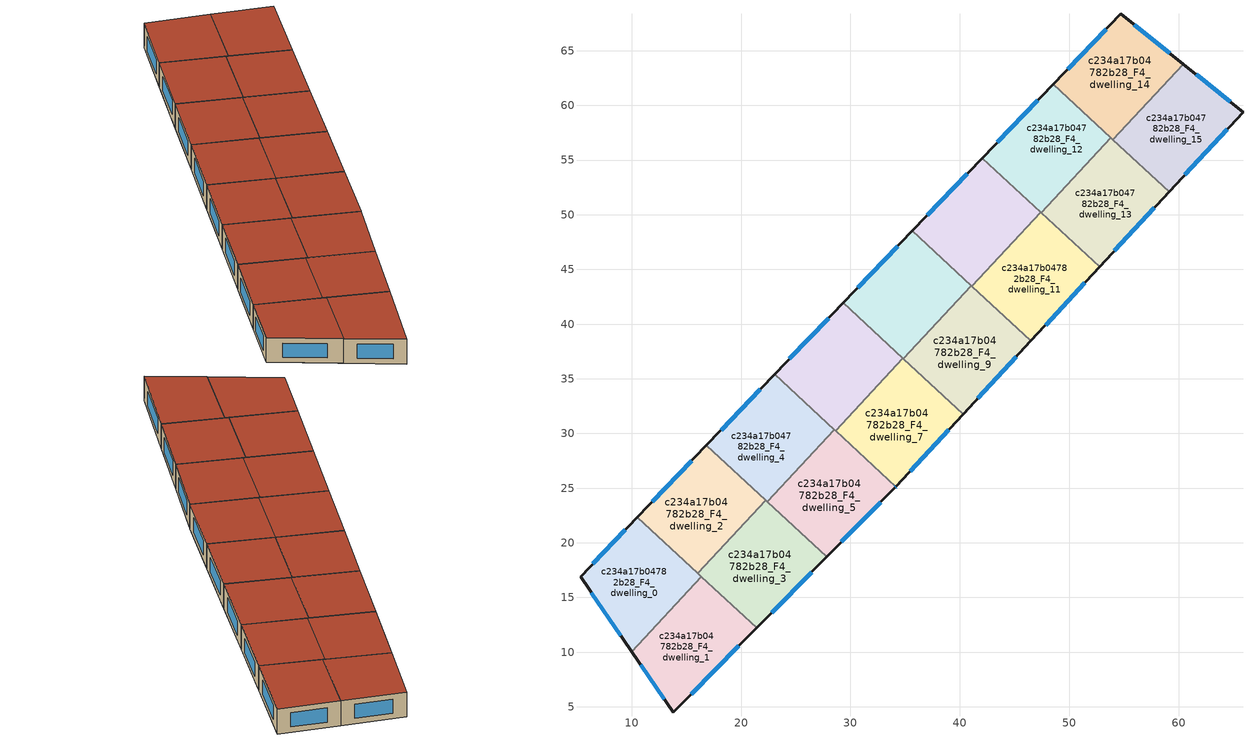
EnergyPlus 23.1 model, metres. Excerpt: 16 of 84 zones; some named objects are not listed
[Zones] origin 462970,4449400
c234a17b04782b28_F4_dwelling_0
 floor to c234a17b04782b28_F3_dwelling_0 (EU_floor_Construction): 15.93,16.45 10.01,10.05 9.64,10.59 15.58,16.78 z12
 floor to c234a17b04782b28_F3_dwelling_9 (EU_floor_Construction): 16.02,17.24 15.76,16.96 10.35,22.16 10.52,22.34 z12
 floor adiabatic (EU_floor_Construction): 16.02,17.24 16.37,16.92 15.93,16.45 15.58,16.78 9.64,10.59 5.31,16.92 10.35,22.16 15.76,16.96 z12
 wall outside (EU_wall_Construction): 10.52,22.34 5.31,16.92 10.01,10.05 z12:15
 wall to c234a17b04782b28_F4_dwelling_1 (EU_wall_Construction): 10.01,10.05 16.37,16.92 z12:15
 wall to c234a17b04782b28_F4_dwelling_2 (EU_wall_Construction): 16.05,17.21 10.52,22.34 z12:15
 wall to c234a17b04782b28_F4_dwelling_3 (EU_wall_Construction): 16.37,16.92 16.05,17.21 z12:15
 window (EU_Window_Construction): 6.32,15.45 9,11.52 / 9.41,21.18 6.43,18.08 z12.64:14.36
 roof outside (EU_roof_Construction): 10.01,10.05 16.37,16.92 10.52,22.34 5.31,16.92 z15
c234a17b04782b28_F4_dwelling_1
 floor to c234a17b04782b28_F3_dwelling_0 (EU_floor_Construction): 20.88,11.7 13.79,4.52 10.01,10.05 15.93,16.45 z12
 floor adiabatic (EU_floor_Construction): 21.42,12.24 20.88,11.7 15.93,16.45 16.37,16.92 z12
 wall outside (EU_wall_Construction): 10.01,10.05 13.79,4.52 21.42,12.24 z12:15
 wall to c234a17b04782b28_F4_dwelling_3 (EU_wall_Construction): 21.42,12.24 16.37,16.92 z12:15
 window (EU_Window_Construction): 10.82,8.87 12.98,5.71 / 15.42,6.17 19.78,10.59 z12.64:14.36
 roof outside (EU_roof_Construction): 13.79,4.52 21.42,12.24 16.37,16.92 10.01,10.05 z15
c234a17b04782b28_F4_dwelling_10
 floor to c234a17b04782b28_F3_dwelling_14 (EU_floor_Construction): 47.39,50.24 43.54,46.08 38.22,51.19 42.06,55.18 z12
 floor to c234a17b04782b28_F3_dwelling_13 (EU_floor_Construction): 43.54,46.08 41.11,43.47 35.66,48.52 38.22,51.19 z12
 wall outside (EU_wall_Construction): 42.06,55.18 35.66,48.52 z12:15
 wall to c234a17b04782b28_F4_dwelling_11 (EU_wall_Construction): 41.11,43.47 47.39,50.24 z12:15
 wall to c234a17b04782b28_F4_dwelling_12 (EU_wall_Construction): 47.39,50.24 42.06,55.18 z12:15
 wall to c234a17b04782b28_F4_dwelling_8 (EU_wall_Construction): 35.66,48.52 41.06,43.52 z12:15
 wall to c234a17b04782b28_F4_dwelling_9 (EU_wall_Construction): 41.06,43.52 41.11,43.47 z12:15
 window (EU_Window_Construction): 40.69,53.76 37.03,49.95 z12.64:14.36
 roof outside (EU_roof_Construction): 41.11,43.47 47.39,50.24 42.06,55.18 35.66,48.52 z15
c234a17b04782b28_F4_dwelling_11
 floor to c234a17b04782b28_F3_dwelling_5 (EU_floor_Construction): 52.43,44.86 46.51,38.46 41.16,43.42 47.28,49.8 z12
 floor to c234a17b04782b28_F3_dwelling_14 (EU_floor_Construction): 47.56,50.08 43.63,45.99 43.54,46.08 47.39,50.24 z12
 floor to c234a17b04782b28_F3_dwelling_6 (EU_floor_Construction): 52.78,45.24 52.43,44.86 47.28,49.8 47.56,50.08 z12
 floor to c234a17b04782b28_F3_dwelling_13 (EU_floor_Construction): 43.63,45.99 41.16,43.42 41.11,43.47 43.54,46.08 z12
 wall outside (EU_wall_Construction): 46.51,38.46 52.78,45.24 z12:15
 wall to c234a17b04782b28_F4_dwelling_9 (EU_wall_Construction): 41.11,43.47 46.51,38.46 z12:15
 wall to c234a17b04782b28_F4_dwelling_13 (EU_wall_Construction): 52.78,45.24 47.45,50.18 z12:15
 wall to c234a17b04782b28_F4_dwelling_12 (EU_wall_Construction): 47.45,50.18 47.39,50.24 z12:15
 window (EU_Window_Construction): 47.85,39.91 51.44,43.79 z12.64:14.36
 roof outside (EU_roof_Construction): 46.51,38.46 52.78,45.24 47.39,50.24 41.11,43.47 z15
c234a17b04782b28_F4_dwelling_12
 floor to c234a17b04782b28_F3_dwelling_14 (EU_floor_Construction): 49.07,51.93 47.45,50.18 42.06,55.18 43.79,56.99 z12
 floor adiabatic (EU_floor_Construction): 53.8,57.03 49.07,51.93 43.79,56.99 48.52,61.92 z12
 wall outside (EU_wall_Construction): 48.52,61.92 42.06,55.18 z12:15
 wall to c234a17b04782b28_F4_dwelling_13 (EU_wall_Construction): 47.45,50.18 53.8,57.03 z12:15
 wall to c234a17b04782b28_F4_dwelling_14 (EU_wall_Construction): 53.8,57.03 48.52,61.92 z12:15
 window (EU_Window_Construction): 47.14,60.48 43.44,56.63 z12.64:14.36
 roof outside (EU_roof_Construction): 47.45,50.18 53.8,57.03 48.52,61.92 42.06,55.18 z15
c234a17b04782b28_F4_dwelling_13
 floor to c234a17b04782b28_F3_dwelling_6 (EU_floor_Construction): 58.98,51.92 52.78,45.24 47.56,50.08 53.96,56.75 z12
 floor adiabatic (EU_floor_Construction): 54.02,56.82 49.21,51.8 49.07,51.93 53.8,57.03 z12; 59.13,52.08 58.98,51.92 53.96,56.75 54.02,56.82 z12
 floor to c234a17b04782b28_F3_dwelling_14 (EU_floor_Construction): 49.21,51.8 47.56,50.08 47.45,50.18 49.07,51.93 z12
 wall outside (EU_wall_Construction): 52.78,45.24 59.13,52.08 z12:15
 wall to c234a17b04782b28_F4_dwelling_15 (EU_wall_Construction): 59.13,52.08 54,56.84 z12:15
 wall to c234a17b04782b28_F4_dwelling_14 (EU_wall_Construction): 54,56.84 53.8,57.03 z12:15
 window (EU_Window_Construction): 54.14,46.7 57.77,50.62 z12.64:14.36
 roof outside (EU_roof_Construction): 52.78,45.24 59.13,52.08 53.8,57.03 47.45,50.18 z15
c234a17b04782b28_F4_dwelling_14
 floor to c234a17b04782b28_F3_dwelling_16 (EU_floor_Construction): 60.43,63.78 54.74,57.64 49.37,62.8 54.71,68.37 z12
 floor to c234a17b04782b28_F3_dwelling_15 (EU_floor_Construction): 54.74,57.64 54,56.84 48.52,61.92 49.37,62.8 z12
 wall outside (EU_wall_Construction): 60.43,63.78 54.71,68.37 48.52,61.92 z12:15
 wall to c234a17b04782b28_F4_dwelling_15 (EU_wall_Construction): 54,56.84 60.43,63.78 z12:15
 window (EU_Window_Construction): 59.2,64.76 55.94,67.38 / 53.39,66.99 49.85,63.3 z12.64:14.36
 roof outside (EU_roof_Construction): 54,56.84 60.43,63.78 54.71,68.37 48.52,61.92 z15
c234a17b04782b28_F4_dwelling_15
 floor adiabatic (EU_floor_Construction): 65.9,59.39 59.13,52.08 54.02,56.82 60.59,63.65 z12
 floor to c234a17b04782b28_F3_dwelling_16 (EU_floor_Construction): 60.59,63.65 54.78,57.61 54.74,57.64 60.43,63.78 z12
 floor to c234a17b04782b28_F3_dwelling_15 (EU_floor_Construction): 54.78,57.61 54.02,56.82 54,56.84 54.74,57.64 z12
 wall outside (EU_wall_Construction): 59.13,52.08 65.9,59.39 60.43,63.78 z12:15
 window (EU_Window_Construction): 64.73,60.33 61.6,62.84 / 60.58,53.65 64.45,57.82 z12.64:14.36
 roof outside (EU_roof_Construction): 59.13,52.08 65.9,59.39 60.43,63.78 54,56.84 z15
c234a17b04782b28_F4_dwelling_2
 floor to c234a17b04782b28_F3_dwelling_9 (EU_floor_Construction): 21.26,22.83 17.6,18.88 16.02,17.24 10.52,22.34 15.92,27.96 z12
 floor to c234a17b04782b28_F3_dwelling_10 (EU_floor_Construction): 22.24,23.89 21.26,22.83 15.92,27.96 16.83,28.91 z12
 floor adiabatic (EU_floor_Construction): 17.6,18.88 16.05,17.21 16.02,17.24 z12
 wall outside (EU_wall_Construction): 16.83,28.91 10.52,22.34 z12:15
 wall to c234a17b04782b28_F4_dwelling_3 (EU_wall_Construction): 16.05,17.21 22.24,23.89 z12:15
 wall to c234a17b04782b28_F4_dwelling_4 (EU_wall_Construction): 22.24,23.89 16.83,28.91 z12:15
 window (EU_Window_Construction): 15.48,27.5 11.87,23.75 z12.64:14.36
 roof outside (EU_roof_Construction): 16.05,17.21 22.24,23.89 16.83,28.91 10.52,22.34 z15
c234a17b04782b28_F4_dwelling_3
 floor to c234a17b04782b28_F3_dwelling_9 (EU_floor_Construction): 21.33,22.77 17.6,18.88 21.26,22.83 z12
 floor to c234a17b04782b28_F3_dwelling_10 (EU_floor_Construction): 22.33,23.81 21.33,22.77 21.26,22.83 22.24,23.89 z12
 floor to c234a17b04782b28_F3_dwelling_2 (EU_floor_Construction): 27.82,18.72 27.32,18.21 21.93,23.39 22.33,23.81 z12
 floor adiabatic (EU_floor_Construction): 27.32,18.21 21.42,12.24 16.05,17.21 17.6,18.88 21.93,23.39 z12
 wall outside (EU_wall_Construction): 21.42,12.24 27.82,18.72 z12:15
 wall to c234a17b04782b28_F4_dwelling_5 (EU_wall_Construction): 27.82,18.72 22.4,23.74 z12:15
 wall to c234a17b04782b28_F4_dwelling_4 (EU_wall_Construction): 22.4,23.74 22.24,23.89 z12:15
 window (EU_Window_Construction): 22.79,13.63 26.45,17.33 z12.64:14.36
 roof outside (EU_roof_Construction): 21.42,12.24 27.82,18.72 22.24,23.89 16.05,17.21 z15
c234a17b04782b28_F4_dwelling_4
 floor to c234a17b04782b28_F3_dwelling_10 (EU_floor_Construction): 26.9,28.58 26.5,28.15 22.33,23.81 16.83,28.91 21.5,33.77 z12
 floor to c234a17b04782b28_F3_dwelling_2 (EU_floor_Construction): 26.49,28.14 22.41,23.74 22.33,23.81 z12
 floor adiabatic (EU_floor_Construction): 28.54,30.35 26.9,28.58 21.5,33.77 23.08,35.42 z12
 wall outside (EU_wall_Construction): 23.08,35.42 16.83,28.91 z12:15
 wall to c234a17b04782b28_F4_dwelling_5 (EU_wall_Construction): 22.41,23.74 28.54,30.35 z12:15
 wall to c234a17b04782b28_F4_dwelling_6 (EU_wall_Construction): 28.54,30.35 23.08,35.42 z12:15
 window (EU_Window_Construction): 21.74,34.02 18.17,30.3 z12.64:14.36
 roof outside (EU_roof_Construction): 22.41,23.74 28.54,30.35 23.08,35.42 16.83,28.91 z15
c234a17b04782b28_F4_dwelling_5
 floor to c234a17b04782b28_F3_dwelling_2 (EU_floor_Construction): 33.65,24.62 27.82,18.72 22.41,23.74 26.49,28.14 28.17,29.89 z12
 floor to c234a17b04782b28_F3_dwelling_3 (EU_floor_Construction): 34.16,25.14 34.11,25.08 33.65,24.62 28.17,29.89 28.58,30.32 z12
 floor adiabatic (EU_floor_Construction): 28.58,30.32 26.91,28.58 26.9,28.58 28.54,30.35 z12
 wall outside (EU_wall_Construction): 27.82,18.72 34.11,25.08 34.16,25.14 z12:15
 wall to c234a17b04782b28_F4_dwelling_7 (EU_wall_Construction): 34.16,25.14 28.65,30.25 z12:15
 wall to c234a17b04782b28_F4_dwelling_6 (EU_wall_Construction): 28.65,30.25 28.54,30.35 z12:15
 window (EU_Window_Construction): 29.17,20.08 32.76,23.72 / 34.12,25.09 34.15,25.13 z12.64:14.36
 roof outside (EU_roof_Construction): 27.82,18.72 34.11,25.08 34.16,25.14 28.54,30.35 22.41,23.74 z15
c234a17b04782b28_F4_dwelling_6
 floor to c234a17b04782b28_F3_dwelling_11 (EU_floor_Construction): 32.48,34.38 32.35,34.25 28.58,30.32 23.08,35.42 27.07,39.58 z12
 floor to c234a17b04782b28_F3_dwelling_12 (EU_floor_Construction): 34.79,36.88 32.48,34.38 27.07,39.58 29.34,41.93 z12
 floor to c234a17b04782b28_F3_dwelling_3 (EU_floor_Construction): 32.34,34.23 28.65,30.25 28.58,30.32 z12
 wall outside (EU_wall_Construction): 29.34,41.93 23.08,35.42 z12:15
 wall to c234a17b04782b28_F4_dwelling_7 (EU_wall_Construction): 28.65,30.25 34.79,36.88 z12:15
 wall to c234a17b04782b28_F4_dwelling_8 (EU_wall_Construction): 34.79,36.88 29.34,41.93 z12:15
 window (EU_Window_Construction): 27.99,40.54 24.42,36.81 z12.64:14.36
 roof outside (EU_roof_Construction): 28.65,30.25 34.79,36.88 29.34,41.93 23.08,35.42 z15
c234a17b04782b28_F4_dwelling_7
 floor to c234a17b04782b28_F3_dwelling_3 (EU_floor_Construction): 39.79,31.21 34.16,25.14 28.65,30.25 32.34,34.23 34.4,36.38 z12
 floor to c234a17b04782b28_F3_dwelling_4 (EU_floor_Construction): 40.3,31.76 39.79,31.21 34.4,36.38 34.84,36.83 34.85,36.82 z12
 floor to c234a17b04782b28_F3_dwelling_12 (EU_floor_Construction): 34.84,36.83 32.48,34.38 34.79,36.88 z12
 wall outside (EU_wall_Construction): 34.16,25.14 40.3,31.76 z12:15
 wall to c234a17b04782b28_F4_dwelling_9 (EU_wall_Construction): 40.3,31.76 34.85,36.82 z12:15
 wall to c234a17b04782b28_F4_dwelling_8 (EU_wall_Construction): 34.85,36.82 34.79,36.88 z12:15
 window (EU_Window_Construction): 35.48,26.56 38.99,30.35 z12.64:14.36
 roof outside (EU_roof_Construction): 34.16,25.14 40.3,31.76 34.79,36.88 28.65,30.25 z15
c234a17b04782b28_F4_dwelling_8
 floor to c234a17b04782b28_F3_dwelling_12 (EU_floor_Construction): 38.01,40.23 35.44,37.47 34.84,36.83 29.34,41.93 32.65,45.38 z12
 floor to c234a17b04782b28_F3_dwelling_13 (EU_floor_Construction): 41.06,43.52 38.01,40.23 32.65,45.38 35.66,48.52 z12
 wall outside (EU_wall_Construction): 35.66,48.52 29.34,41.93 z12:15
 wall to c234a17b04782b28_F4_dwelling_9 (EU_wall_Construction): 34.85,36.82 41.06,43.52 z12:15
 window (EU_Window_Construction): 34.31,47.11 30.69,43.35 z12.64:14.36
 roof outside (EU_roof_Construction): 34.85,36.82 41.06,43.52 35.66,48.52 29.34,41.93 z15
c234a17b04782b28_F4_dwelling_9
 floor to c234a17b04782b28_F3_dwelling_13 (EU_floor_Construction): 41.16,43.42 38.06,40.19 38.01,40.23 41.06,43.52 z12
 floor to c234a17b04782b28_F3_dwelling_4 (EU_floor_Construction): 46.04,37.96 40.3,31.76 34.85,36.82 35.43,37.45 40.77,43.01 z12
 floor to c234a17b04782b28_F3_dwelling_5 (EU_floor_Construction): 46.51,38.46 46.04,37.96 40.77,43.01 41.16,43.42 z12
 floor to c234a17b04782b28_F3_dwelling_12 (EU_floor_Construction): 38.06,40.19 35.44,37.47 38.01,40.23 z12
 wall outside (EU_wall_Construction): 40.3,31.76 46.51,38.46 z12:15
 window (EU_Window_Construction): 41.63,33.2 45.18,37.03 z12.64:14.36
 roof outside (EU_roof_Construction): 40.3,31.76 46.51,38.46 41.06,43.52 34.85,36.82 z15
[Building]
EU S2 Campaign: North Axis=0; Terrain=City; Solar Distribution=FullExterior
[Site:Location]
Yerevan-Zvartnots.Intl.AP: Latitude=40.15; Longitude=44.383; Time Zone=4; Elevation=854
[SizingPeriod:WeatherFileDays]
AnnualSizingPeriod: Begin Month=1; Begin Day of Month=1; End Month=12; End Day of Month=31; Day of Week for Start Day=Monday; Use Weather File Daylight Saving Period=No; Use Weather File Rain and Snow Indicators=No
[MATERIAL]
EU_InternalMass_Material: Roughness=MediumRough; Thickness=0.1; Conductivity=1; Density=1800; Specific Heat=900; Thermal Absorptance=0.9; Solar Absorptance=0.7; Visible Absorptance=0.7
[MATERIAL:NOMASS] Roughness=MediumRough; Thermal Absorptance=0.9; Solar Absorptance=0.7; Visible Absorptance=0.7
Name | Thermal Resistance
EU_wall_NoMass | 1.05043
EU_roof_NoMass | 1.45357
EU_floor_NoMass | 0.478065
[WINDOWMATERIAL:SIMPLEGLAZINGSYSTEM]
EU_Window_SimpleGlazing: UFactor=2.5566; Solar Heat Gain Coefficient=0.75; Visible Transmittance=0.75
[CONSTRUCTION]
EU_wall_Construction: EU_wall_NoMass
EU_roof_Construction: EU_roof_NoMass
EU_floor_Construction: EU_floor_NoMass
EU_Window_Construction: EU_Window_SimpleGlazing
EU_InternalMass_Construction: EU_InternalMass_Material
[ZONE] Type=1; Multiplier=1; Ceiling Height=autocalculate; Floor Area=autocalculate; Part of Total Floor Area=Yes
Name | Volume
c234a17b04782b28_F4_dwelling_0 | 203.765
c234a17b04782b28_F4_dwelling_1 | 203.773
c234a17b04782b28_F4_dwelling_10 | 203.754
c234a17b04782b28_F4_dwelling_11 | 203.78
c234a17b04782b28_F4_dwelling_12 | 203.747
c234a17b04782b28_F4_dwelling_13 | 203.758
c234a17b04782b28_F4_dwelling_14 | 203.761
c234a17b04782b28_F4_dwelling_15 | 203.736
c234a17b04782b28_F4_dwelling_2 | 203.767
c234a17b04782b28_F4_dwelling_3 | 203.738
c234a17b04782b28_F4_dwelling_4 | 203.77
c234a17b04782b28_F4_dwelling_5 | 203.748
c234a17b04782b28_F4_dwelling_6 | 203.726
c234a17b04782b28_F4_dwelling_7 | 203.769
c234a17b04782b28_F4_dwelling_8 | 203.753
c234a17b04782b28_F4_dwelling_9 | 203.76
[INTERNALMASS] Construction=EU_InternalMass_Construction
Name | Zone or ZoneList | Surface Area
c234a17b04782b28_F4_dwelling_0_EU_InternalMass | c234a17b04782b28_F4_dwelling_0 | 67.9197
c234a17b04782b28_F4_dwelling_1_EU_InternalMass | c234a17b04782b28_F4_dwelling_1 | 67.9204
c234a17b04782b28_F4_dwelling_2_EU_InternalMass | c234a17b04782b28_F4_dwelling_2 | 67.9197
c234a17b04782b28_F4_dwelling_3_EU_InternalMass | c234a17b04782b28_F4_dwelling_3 | 67.9128
c234a17b04782b28_F4_dwelling_4_EU_InternalMass | c234a17b04782b28_F4_dwelling_4 | 67.9243
c234a17b04782b28_F4_dwelling_5_EU_InternalMass | c234a17b04782b28_F4_dwelling_5 | 67.9172
c234a17b04782b28_F4_dwelling_6_EU_InternalMass | c234a17b04782b28_F4_dwelling_6 | 67.9097
c234a17b04782b28_F4_dwelling_7_EU_InternalMass | c234a17b04782b28_F4_dwelling_7 | 67.9242
c234a17b04782b28_F4_dwelling_8_EU_InternalMass | c234a17b04782b28_F4_dwelling_8 | 67.9172
c234a17b04782b28_F4_dwelling_9_EU_InternalMass | c234a17b04782b28_F4_dwelling_9 | 67.9212
c234a17b04782b28_F4_dwelling_10_EU_InternalMass | c234a17b04782b28_F4_dwelling_10 | 67.9175
c234a17b04782b28_F4_dwelling_11_EU_InternalMass | c234a17b04782b28_F4_dwelling_11 | 67.926
c234a17b04782b28_F4_dwelling_12_EU_InternalMass | c234a17b04782b28_F4_dwelling_12 | 67.9137
c234a17b04782b28_F4_dwelling_13_EU_InternalMass | c234a17b04782b28_F4_dwelling_13 | 67.9215
c234a17b04782b28_F4_dwelling_14_EU_InternalMass | c234a17b04782b28_F4_dwelling_14 | 67.9221
c234a17b04782b28_F4_dwelling_15_EU_InternalMass | c234a17b04782b28_F4_dwelling_15 | 67.9138
[OTHEREQUIPMENT] Fuel Type=Electricity; Design Level Calculation Method=Watts/Area; Power per Zone Floor Area=1; Fraction Latent=0; Fraction Radiant=0; Fraction Lost=0; Carbon Dioxide Generation Rate=0; EndUse Subcategory=EU_Step8_InternalGains
Name | Zone or ZoneList or Space or SpaceList | Schedule
EU_Step8_InternalGain_c234a17b04782b28_F4_dwelling_0_f000 | c234a17b04782b28_F4_dwelling_0 | EU_Step8_GainSchedule_c234a17b04782b28_F4_dwelling_0_f000
EU_Step8_InternalGain_c234a17b04782b28_F4_dwelling_1_f000 | c234a17b04782b28_F4_dwelling_1 | EU_Step8_GainSchedule_c234a17b04782b28_F4_dwelling_1_f000
EU_Step8_InternalGain_c234a17b04782b28_F4_dwelling_2_f000 | c234a17b04782b28_F4_dwelling_2 | EU_Step8_GainSchedule_c234a17b04782b28_F4_dwelling_2_f000
EU_Step8_InternalGain_c234a17b04782b28_F4_dwelling_3_f000 | c234a17b04782b28_F4_dwelling_3 | EU_Step8_GainSchedule_c234a17b04782b28_F4_dwelling_3_f000
EU_Step8_InternalGain_c234a17b04782b28_F4_dwelling_4_f000 | c234a17b04782b28_F4_dwelling_4 | EU_Step8_GainSchedule_c234a17b04782b28_F4_dwelling_4_f000
EU_Step8_InternalGain_c234a17b04782b28_F4_dwelling_5_f000 | c234a17b04782b28_F4_dwelling_5 | EU_Step8_GainSchedule_c234a17b04782b28_F4_dwelling_5_f000
EU_Step8_InternalGain_c234a17b04782b28_F4_dwelling_6_f000 | c234a17b04782b28_F4_dwelling_6 | EU_Step8_GainSchedule_c234a17b04782b28_F4_dwelling_6_f000
EU_Step8_InternalGain_c234a17b04782b28_F4_dwelling_7_f000 | c234a17b04782b28_F4_dwelling_7 | EU_Step8_GainSchedule_c234a17b04782b28_F4_dwelling_7_f000
EU_Step8_InternalGain_c234a17b04782b28_F4_dwelling_8_f000 | c234a17b04782b28_F4_dwelling_8 | EU_Step8_GainSchedule_c234a17b04782b28_F4_dwelling_8_f000
EU_Step8_InternalGain_c234a17b04782b28_F4_dwelling_9_f000 | c234a17b04782b28_F4_dwelling_9 | EU_Step8_GainSchedule_c234a17b04782b28_F4_dwelling_9_f000
EU_Step8_InternalGain_c234a17b04782b28_F4_dwelling_10_f000 | c234a17b04782b28_F4_dwelling_10 | EU_Step8_GainSchedule_c234a17b04782b28_F4_dwelling_10_f000
EU_Step8_InternalGain_c234a17b04782b28_F4_dwelling_11_f000 | c234a17b04782b28_F4_dwelling_11 | EU_Step8_GainSchedule_c234a17b04782b28_F4_dwelling_11_f000
EU_Step8_InternalGain_c234a17b04782b28_F4_dwelling_12_f000 | c234a17b04782b28_F4_dwelling_12 | EU_Step8_GainSchedule_c234a17b04782b28_F4_dwelling_12_f000
EU_Step8_InternalGain_c234a17b04782b28_F4_dwelling_13_f000 | c234a17b04782b28_F4_dwelling_13 | EU_Step8_GainSchedule_c234a17b04782b28_F4_dwelling_13_f000
EU_Step8_InternalGain_c234a17b04782b28_F4_dwelling_14_f000 | c234a17b04782b28_F4_dwelling_14 | EU_Step8_GainSchedule_c234a17b04782b28_F4_dwelling_14_f000
EU_Step8_InternalGain_c234a17b04782b28_F4_dwelling_15_f000 | c234a17b04782b28_F4_dwelling_15 | EU_Step8_GainSchedule_c234a17b04782b28_F4_dwelling_15_f000
[ZONEVENTILATION:DESIGNFLOWRATE] Schedule=EU_AlwaysOn; Design Flow Rate Calculation Method=AirChanges/Hour; Air Changes per Hour=0.557805; Ventilation Type=Natural; Fan Pressure Rise=0; Fan Total Efficiency=1; Constant Term Coefficient=1; Temperature Term Coefficient=0; Velocity Term Coefficient=0; Velocity Squared Term Coefficient=0; Minimum Indoor Temperature=-100; Maximum Indoor Temperature=100; Delta Temperature=-100; Minimum Outdoor Temperature=-100; Maximum Outdoor Temperature=100; Maximum Wind Speed=40
Name | Zone or ZoneList or Space or SpaceList
EU_ConstantAir_c234a17b04782b28_F4_dwelling_0 | c234a17b04782b28_F4_dwelling_0
EU_ConstantAir_c234a17b04782b28_F4_dwelling_1 | c234a17b04782b28_F4_dwelling_1
EU_ConstantAir_c234a17b04782b28_F4_dwelling_2 | c234a17b04782b28_F4_dwelling_2
EU_ConstantAir_c234a17b04782b28_F4_dwelling_3 | c234a17b04782b28_F4_dwelling_3
EU_ConstantAir_c234a17b04782b28_F4_dwelling_4 | c234a17b04782b28_F4_dwelling_4
EU_ConstantAir_c234a17b04782b28_F4_dwelling_5 | c234a17b04782b28_F4_dwelling_5
EU_ConstantAir_c234a17b04782b28_F4_dwelling_6 | c234a17b04782b28_F4_dwelling_6
EU_ConstantAir_c234a17b04782b28_F4_dwelling_7 | c234a17b04782b28_F4_dwelling_7
EU_ConstantAir_c234a17b04782b28_F4_dwelling_8 | c234a17b04782b28_F4_dwelling_8
EU_ConstantAir_c234a17b04782b28_F4_dwelling_9 | c234a17b04782b28_F4_dwelling_9
EU_ConstantAir_c234a17b04782b28_F4_dwelling_10 | c234a17b04782b28_F4_dwelling_10
EU_ConstantAir_c234a17b04782b28_F4_dwelling_11 | c234a17b04782b28_F4_dwelling_11
EU_ConstantAir_c234a17b04782b28_F4_dwelling_12 | c234a17b04782b28_F4_dwelling_12
EU_ConstantAir_c234a17b04782b28_F4_dwelling_13 | c234a17b04782b28_F4_dwelling_13
EU_ConstantAir_c234a17b04782b28_F4_dwelling_14 | c234a17b04782b28_F4_dwelling_14
EU_ConstantAir_c234a17b04782b28_F4_dwelling_15 | c234a17b04782b28_F4_dwelling_15
[HVACTEMPLATE:ZONE:IDEALLOADSAIRSYSTEM] System Availability Schedule=EU_AlwaysOn; Maximum Heating Supply Air Temperature=50; Minimum Cooling Supply Air Temperature=13; Maximum Heating Supply Air Humidity Ratio=0.0156; Minimum Cooling Supply Air Humidity Ratio=0.0077; Heating Limit=NoLimit; Cooling Limit=NoLimit; Heating Availability Schedule=EU_AlwaysOn; Cooling Availability Schedule=EU_CoolingOff; Dehumidification Control Type=ConstantSensibleHeatRatio; Cooling Sensible Heat Ratio=0.7; Dehumidification Setpoint=60; Humidification Control Type=None; Humidification Setpoint=30; Outdoor Air Method=None; Outdoor Air Flow Rate per Person=0.00944; Outdoor Air Flow Rate per Zone Floor Area=0; Outdoor Air Flow Rate per Zone=0; Demand Controlled Ventilation Type=None; Outdoor Air Economizer Type=NoEconomizer; Heat Recovery Type=None; Sensible Heat Recovery Effectiveness=0.7; Latent Heat Recovery Effectiveness=0.65
Name | Template Thermostat
c234a17b04782b28_F4_dwelling_0 | EU_HeatOnly_c234a17b04782b28_F4_dwelling_0
c234a17b04782b28_F4_dwelling_1 | EU_HeatOnly_c234a17b04782b28_F4_dwelling_1
c234a17b04782b28_F4_dwelling_2 | EU_HeatOnly_c234a17b04782b28_F4_dwelling_2
c234a17b04782b28_F4_dwelling_3 | EU_HeatOnly_c234a17b04782b28_F4_dwelling_3
c234a17b04782b28_F4_dwelling_4 | EU_HeatOnly_c234a17b04782b28_F4_dwelling_4
c234a17b04782b28_F4_dwelling_5 | EU_HeatOnly_c234a17b04782b28_F4_dwelling_5
c234a17b04782b28_F4_dwelling_6 | EU_HeatOnly_c234a17b04782b28_F4_dwelling_6
c234a17b04782b28_F4_dwelling_7 | EU_HeatOnly_c234a17b04782b28_F4_dwelling_7
c234a17b04782b28_F4_dwelling_8 | EU_HeatOnly_c234a17b04782b28_F4_dwelling_8
c234a17b04782b28_F4_dwelling_9 | EU_HeatOnly_c234a17b04782b28_F4_dwelling_9
c234a17b04782b28_F4_dwelling_10 | EU_HeatOnly_c234a17b04782b28_F4_dwelling_10
c234a17b04782b28_F4_dwelling_11 | EU_HeatOnly_c234a17b04782b28_F4_dwelling_11
c234a17b04782b28_F4_dwelling_12 | EU_HeatOnly_c234a17b04782b28_F4_dwelling_12
c234a17b04782b28_F4_dwelling_13 | EU_HeatOnly_c234a17b04782b28_F4_dwelling_13
c234a17b04782b28_F4_dwelling_14 | EU_HeatOnly_c234a17b04782b28_F4_dwelling_14
c234a17b04782b28_F4_dwelling_15 | EU_HeatOnly_c234a17b04782b28_F4_dwelling_15
[SIZING:ZONE] Zone Cooling Design Supply Air Temperature Input Method=SupplyAirTemperature; Zone Cooling Design Supply Air Temperature=13; Zone Heating Design Supply Air Temperature Input Method=SupplyAirTemperature; Zone Heating Design Supply Air Temperature=50; Zone Cooling Design Supply Air Humidity Ratio=0.008; Zone Heating Design Supply Air Humidity Ratio=0.008; Cooling Design Air Flow Method=DesignDay; Cooling Design Air Flow Rate=0; Cooling Minimum Air Flow per Zone Floor Area=0.000762; Cooling Minimum Air Flow=0; Cooling Minimum Air Flow Fraction=0.2; Heating Design Air Flow Method=DesignDay; Heating Design Air Flow Rate=0; Heating Maximum Air Flow per Zone Floor Area=0.002032; Heating Maximum Air Flow=0.141576; Heating Maximum Air Flow Fraction=0.3; Account for Dedicated Outdoor Air System=No; Dedicated Outdoor Air System Control Strategy=NeutralSupplyAir; Dedicated Outdoor Air Low Setpoint Temperature for Design=autosize; Dedicated Outdoor Air High Setpoint Temperature for Design=autosize; Zone Load Sizing Method=Sensible Load Only No Latent Load; Zone Latent Cooling Design Supply Air Humidity Ratio Input Method=HumidityRatioDifference; Zone Cooling Design Supply Air Humidity Ratio Difference=0.005; Zone Latent Heating Design Supply Air Humidity Ratio Input Method=HumidityRatioDifference; Zone Humidification Design Supply Air Humidity Ratio Difference=0.005
c234a17b04782b28_F4_dwelling_0; c234a17b04782b28_F4_dwelling_1; c234a17b04782b28_F4_dwelling_2; c234a17b04782b28_F4_dwelling_3; c234a17b04782b28_F4_dwelling_4; c234a17b04782b28_F4_dwelling_5; c234a17b04782b28_F4_dwelling_6; c234a17b04782b28_F4_dwelling_7; c234a17b04782b28_F4_dwelling_8; c234a17b04782b28_F4_dwelling_9; c234a17b04782b28_F4_dwelling_10; c234a17b04782b28_F4_dwelling_11; c234a17b04782b28_F4_dwelling_12; c234a17b04782b28_F4_dwelling_13; c234a17b04782b28_F4_dwelling_14; c234a17b04782b28_F4_dwelling_15
[SCHEDULE:CONSTANT]
Name | Hourly Value
EU_AlwaysOn | 1
EU_CoolingOff | 0
[SCHEDULE:FILE] Column Number=1; Rows to Skip at Top=0; Number of Hours of Data=8760; Column Separator=Comma; Interpolate to Timestep=No; Minutes per Item=60; Adjust Schedule for Daylight Savings=Yes
Name | File
EU_Step8_GainSchedule_c234a17b04782b28_F4_dwelling_0_f000 | ../../schedules/c234a17b04782b28/c234a17b04782b28_F4_dwelling_0_f000_gain.csv
EU_Step8_GainSchedule_c234a17b04782b28_F4_dwelling_1_f000 | ../../schedules/c234a17b04782b28/c234a17b04782b28_F4_dwelling_1_f000_gain.csv
EU_Step8_GainSchedule_c234a17b04782b28_F4_dwelling_2_f000 | ../../schedules/c234a17b04782b28/c234a17b04782b28_F4_dwelling_2_f000_gain.csv
EU_Step8_GainSchedule_c234a17b04782b28_F4_dwelling_3_f000 | ../../schedules/c234a17b04782b28/c234a17b04782b28_F4_dwelling_3_f000_gain.csv
EU_Step8_GainSchedule_c234a17b04782b28_F4_dwelling_4_f000 | ../../schedules/c234a17b04782b28/c234a17b04782b28_F4_dwelling_4_f000_gain.csv
EU_Step8_GainSchedule_c234a17b04782b28_F4_dwelling_5_f000 | ../../schedules/c234a17b04782b28/c234a17b04782b28_F4_dwelling_5_f000_gain.csv
EU_Step8_GainSchedule_c234a17b04782b28_F4_dwelling_6_f000 | ../../schedules/c234a17b04782b28/c234a17b04782b28_F4_dwelling_6_f000_gain.csv
EU_Step8_GainSchedule_c234a17b04782b28_F4_dwelling_7_f000 | ../../schedules/c234a17b04782b28/c234a17b04782b28_F4_dwelling_7_f000_gain.csv
EU_Step8_GainSchedule_c234a17b04782b28_F4_dwelling_8_f000 | ../../schedules/c234a17b04782b28/c234a17b04782b28_F4_dwelling_8_f000_gain.csv
EU_Step8_GainSchedule_c234a17b04782b28_F4_dwelling_9_f000 | ../../schedules/c234a17b04782b28/c234a17b04782b28_F4_dwelling_9_f000_gain.csv
EU_Step8_GainSchedule_c234a17b04782b28_F4_dwelling_10_f000 | ../../schedules/c234a17b04782b28/c234a17b04782b28_F4_dwelling_10_f000_gain.csv
EU_Step8_GainSchedule_c234a17b04782b28_F4_dwelling_11_f000 | ../../schedules/c234a17b04782b28/c234a17b04782b28_F4_dwelling_11_f000_gain.csv
EU_Step8_GainSchedule_c234a17b04782b28_F4_dwelling_12_f000 | ../../schedules/c234a17b04782b28/c234a17b04782b28_F4_dwelling_12_f000_gain.csv
EU_Step8_GainSchedule_c234a17b04782b28_F4_dwelling_13_f000 | ../../schedules/c234a17b04782b28/c234a17b04782b28_F4_dwelling_13_f000_gain.csv
EU_Step8_GainSchedule_c234a17b04782b28_F4_dwelling_14_f000 | ../../schedules/c234a17b04782b28/c234a17b04782b28_F4_dwelling_14_f000_gain.csv
EU_Step8_GainSchedule_c234a17b04782b28_F4_dwelling_15_f000 | ../../schedules/c234a17b04782b28/c234a17b04782b28_F4_dwelling_15_f000_gain.csv
